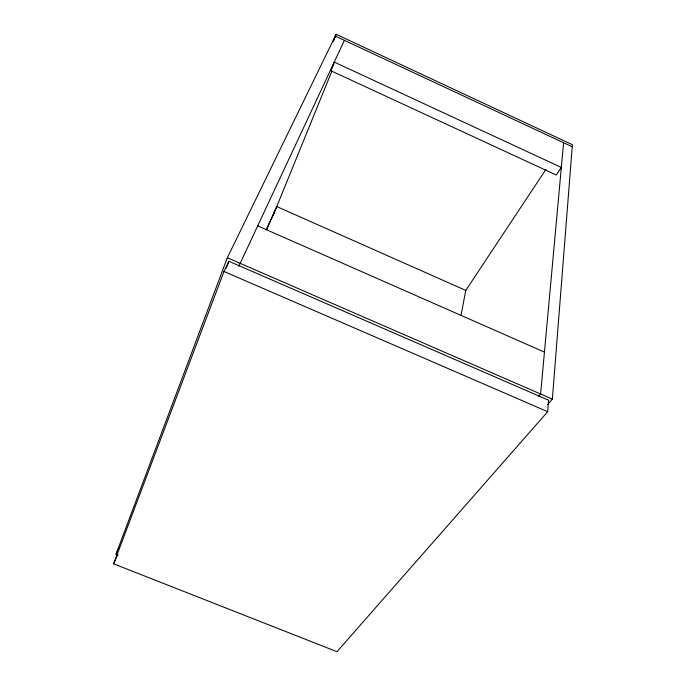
<?xml version="1.0" encoding="UTF-8"?>
<svg xmlns="http://www.w3.org/2000/svg" width="686" height="686" viewBox="0 0 686 686"><rect width="100%" height="100%" fill="white"/><g stroke="black" fill="none" stroke-linecap="round" stroke-linejoin="round"><path stroke-width="1.03" d="M547.445 404.757L552.359 399.106L572.39 144.72L336.149 34.3L227.349 257.747L116.02 554.194L117.932 554.957M547.694 411.694L548.637 400.247L228.901 261.289L223.979 271.476L113.61 563.815L336.989 651.7L547.694 411.694L223.979 271.476M563.592 142.731L540.619 394.004L538.544 396.448M460.983 315.637L465.777 290.41L276.758 206.563L266.134 229.904M226.243 268.295L228.901 261.289M267.403 227.906L267.3 228.001M238.831 266.245L344.415 40.345M333.302 41.057L335.283 36.084L572.235 146.77M333.379 41.263L336.149 34.3M330.746 70.684L334.236 62.074L561.328 167.435L556.209 175.007L330.746 70.684L333.85 64.03M273.019 215.73L331.913 71.07M267.248 228.284L266.837 229.278M266.665 229.441L267.111 228.412M113.61 563.815L117.838 554.537M266.734 229.253L274.246 212.72M116.02 554.194L119.124 547.394M465.511 290.804L545.867 169.493M227.349 257.747L552.359 399.106M257.55 225.797L544.452 352.115"/></g></svg>
